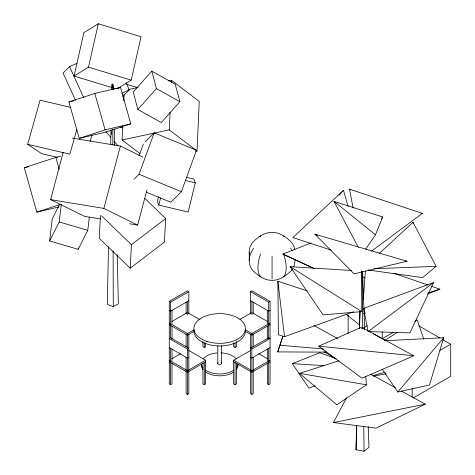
<?xml version="1.0" encoding="UTF-8"?>
<svg xmlns="http://www.w3.org/2000/svg" width="475" height="475" viewBox="0 0 475 475"><rect width="100%" height="100%" fill="white"/><g stroke="black" fill="none" stroke-linecap="round" stroke-linejoin="round"><path stroke-width="0.71" d="M111.334 134.455L111.382 131.486M112.058 89.193L112.13 84.74M108.526 246.81L107.297 304.558L113.27 306.523L118.352 303.852L117.23 254.98M110.693 144.637L111.008 129.829M111.857 89.852L111.981 83.927M368.214 426.592L368.968 447.296L364.058 451.25L356.03 449.772L356.731 425.333M359.533 328.32L360.026 311.285M356.553 425.624L356.03 449.772M359.456 328.451L359.961 311.386M139.792 153.443L122.081 139.977L122.704 125.917M123.821 100.765L124.117 94.103M168.631 80.928L171.493 80.317L199.245 101.413L197.042 150.979L169.29 129.889L170.08 112.13M171.392 82.537L171.493 80.317M100.462 215.525L99.251 238.313L130.192 268.215L164.439 242.06L165.686 218.536L144.887 198.431M130.192 268.215L131.438 244.696L101.567 215.822M363.333 299.761L365.388 270.964M89.33 217.134L87.774 230.333L78.191 249.322L49.626 240.962L52.214 218.957L59.482 204.553M49.626 240.962L59.209 221.973L61.281 204.369M78.191 249.322L78.363 247.855M115.407 88.611L74.058 76.059L83.879 32.65L98.301 23.75L141.051 36.729L131.225 80.133L117.432 88.647M74.058 76.059L88.475 67.159L98.301 23.75M158.436 197.018L157.391 201.287L158.81 205.111L188.165 212.016L195.29 182.822L193.877 179.004L186.717 177.317M158.81 205.111L160.55 197.986M100.462 218.951L84.425 216.303L50.641 199.631L63.175 152.309M146.941 189.953L137.637 225.085L103.853 208.412L120.377 146.033L72.265 138.094M57.416 157.35L41.681 153.662L27.663 144.317L40.084 100.195L70.84 107.392M76.879 129.289L69.867 154.197L27.663 144.317M90.09 141.479L91.895 135.078M326.812 352.141L277.727 351.904L282.779 336.258M385.302 340.706L443.697 337.737L429.483 385.023L397.836 391.988L382.304 369.354M277.727 351.904L282.886 336.561M139.074 155.824L143.355 144.085M134.021 179.289L139.044 174.26L154.161 132.828L196.496 150.254L181.379 191.686L170.822 202.255L146.247 192.132M365.643 249.298L375.493 234.798L382.66 216.944L334.014 201.4L358.328 247.398M433.598 282.554L409.967 332.88L368.089 331.586L363.678 308.406L433.598 282.554L368.089 331.586M401.262 390.967L425.291 404.172L376.004 428.123L333.444 422.548L346.512 397.824M381.597 218.886L382.66 216.944M397.836 391.988L443.697 337.737M151.81 71.102L133.243 92.002L137.869 109.482L161.286 122.603L179.853 101.703L175.227 84.218L151.81 71.102L156.441 88.582L179.853 101.703M137.869 109.482L156.441 88.582M339.073 195.231L341.519 192.494M342.499 191.401L343.478 190.303L348.151 206.512M145.113 141.888L154.161 132.828M76.956 63.371L69.582 66.619L63.044 72.99L75.489 100.302M122.758 96.3L129.301 89.929L125.958 82.603M343.478 190.303L292.879 237.571L331.117 250.082M379.584 253.199L413.03 222.252L436.139 266.356L422.59 277.62L368.202 269.996M294.684 249.393A24.011 18.644 -29.4 0 0 290.546 241.371C285.35 236.491 279.484 232.382 272.068 232.352C264.652 232.382 258.786 236.491 253.597 241.371A24.011 18.644 29.4 0 0 249.357 254.143M253.597 248.306A24.011 18.644 -29.4 0 0 253.597 271.35C258.786 276.236 264.652 280.345 272.068 280.369C279.484 280.345 285.35 276.236 290.546 271.35A24.011 18.644 29.4 0 0 292.416 269.082M367.133 325.565L363.696 328.296L362.55 327.376M131.438 244.696L165.686 218.536M371.497 251.162L422.382 213.382L349.499 189.175L353.162 208.121M365.78 376.794L366.391 384.78L336.87 404.795L299.523 373.362L338.723 360.863M384.489 340.527L397.438 332.328M414.711 321.391L417.175 319.829L423.848 339.251M171.998 363.114L171.998 383.848L170.632 384.631L169.272 383.848L169.272 301.364L187.465 290.86L188.83 291.65L188.83 313.993M169.272 301.364L170.632 302.153L188.83 291.65M188.83 300.669L170.632 311.173L169.272 310.389M171.778 321.575L186.835 312.883M250.503 313.993L250.503 291.65L251.869 290.86L270.061 301.364L270.061 383.848L268.696 384.631L267.336 383.848L267.336 363.114M169.272 323.024L187.465 333.533L193.735 329.905M193.735 331.485L187.465 335.107L169.272 324.603M187.465 349.054L188.83 348.264L170.632 337.761L169.272 338.55L187.465 349.054L187.465 394.351L188.83 393.561L188.83 333.984M250.503 291.65L268.696 302.153L270.061 301.364M171.778 358.762L180.559 353.691M239.946 319.402L251.239 312.883M202.926 341.513L202.926 346.661L204.292 347.451L205.657 346.661L205.657 342.986M188.83 357.289L187.465 358.073L169.272 347.569M270.061 310.389L268.696 311.173L250.503 300.669M202.926 363.256L202.926 383.848L204.292 384.631L205.657 383.848L205.657 360.21L187.465 370.714L169.272 360.21M245.593 329.905L251.869 333.533L270.061 323.024M205.657 361.784L187.465 372.287L169.272 361.784M270.061 324.603L251.869 335.107L245.593 331.485M233.676 342.986L233.676 346.661L235.042 347.451L236.402 346.661L236.402 341.513M251.869 349.054L270.061 338.55L268.696 337.761L250.503 348.264L251.869 349.054L251.869 394.351L253.234 393.561L253.234 357.289M236.402 363.256L236.402 383.848L235.042 384.631L233.676 383.848L233.676 360.21L250.616 350.431M270.061 347.569L251.869 358.073L250.503 357.289M270.061 360.21L251.869 370.714L233.676 360.21M270.061 361.784L251.869 372.287L233.676 361.784M382.114 338.746L393.033 332.441M439.785 350.532L450.704 344.233L450.704 376.337L413.452 397.842M362.704 327.928L413.838 355.787L361.962 378.189L318.701 346.192L360.757 327.524M121.927 93.171L129.301 89.929M314.361 268.666L282.892 254.095L311.006 242.957M315.02 385.801L308.91 388.111L292.297 363.63L319.823 352.759L336.104 358.684M427.458 293.995L439.868 289.192L431.496 286.294M307.254 290.896L277.869 281.253L278.409 334.78L284.519 336.692L353.543 311.784M68.94 101.947L94.822 93.456L120.502 87.43L130.779 123.85L104.904 132.347L79.224 138.368L68.94 101.947L73.934 100.777M116.998 88.582L120.502 87.43M79.224 138.368L105.106 129.871L130.779 123.85M58.876 206.958L36.83 212.135L24.296 167.74L55.842 157.385L60.818 156.216M36.83 212.135L60.663 204.309M363.743 313.34L365.156 312.894M427.886 292.992L439.868 289.192M372.507 375.66L385.142 372.305M363.749 313.417L365.156 313.049M406.986 261.232L354.101 273.861L314.878 234.175L406.986 261.232L405.519 261.06M24.296 167.74L28.559 166.737M128.571 89.49L137.869 87.501M122.081 139.977L169.29 129.889M195.611 151.287L197.042 150.979M333.444 422.548L425.291 404.172M373.38 376.117L386.288 373.801M361.736 271.136L361.79 311.612L323.119 314.872L290.13 266.659L351.506 270.495M420.921 213.459L422.382 213.382M374.134 268.719L436.139 266.356M292.297 363.63L324.128 365.661M279.686 345.212L323.386 348.953M318.701 346.192L413.838 355.787M50.641 199.631L103.853 208.412M129.622 223.761L137.637 225.085M299.523 373.362L366.391 384.78M185.268 180.464L195.29 182.822M126.902 84.455L138.047 87.715M120.306 127.074L123.09 127.888M59.209 221.973L87.774 230.333M88.475 67.159L131.225 80.133M393.822 273.244L428.005 285.083M139.044 174.26L181.379 191.686M282.892 254.095L312.099 267.532M314.878 234.175L317.537 235.422M120.377 146.033L142.898 157.154M363.678 308.406L364.96 309.082M373.463 333.794L385.077 340.195M313.957 325.529L337.689 338.574M370.732 374.193L395.414 387.754M362.449 276.527L364.996 278M418.701 325.749L439.826 337.951M443.027 339.797L450.704 344.233M323.885 351.696L334.727 357.954M252.498 312.883L267.556 321.575M188.088 312.883L200.011 319.764M258.768 353.691L267.556 358.762M188.717 350.431L205.657 360.21M251.869 394.351L250.503 393.561L250.503 333.984M187.465 394.351L186.099 393.561L186.099 357.289M349.499 189.175L350.77 189.923M290.13 266.659L361.79 311.612M345.96 314.04L359.694 325.078M334.014 201.4L375.493 234.798M105.937 131.741L110.74 137.364M114.101 141.295L117.942 145.789M69.582 66.619L83.849 97.921M94.822 93.456L105.106 129.871M55.842 157.385L59.221 169.361M413.03 222.252L413.28 223.713M277.869 281.253L284.519 336.692M362.579 271.267L364.699 329.697M113.335 84.675L113.454 89.858M114.35 129.099L114.724 145.392M362.039 271.296L362.686 329.056M363.773 426.069L364.058 451.25M361.422 327.228L361.439 328.682M112.706 83.986L112.718 89.181M112.818 129.236L112.86 144.816M113.127 250.889L113.27 306.523M412.169 388.366L412.169 397.124M382.209 332.037L382.209 338.651M348.116 314.973L348.116 333.349M272.068 256.055L272.068 279.098M268.696 302.153L268.696 338.562M268.696 348.359L268.696 384.631M267.336 310.389L267.336 323.713M267.336 325.933L267.336 339.257M267.336 349.048L267.336 360.893M253.234 302.147L253.234 313.993M253.234 333.984L253.234 346.821M251.869 301.459L251.869 314.782M251.869 333.533L251.869 347.605M249.232 252.077L249.232 260.644M235.042 343.039L235.042 347.451M235.042 362.573L235.042 384.631M221.546 345.776L221.546 363.375M217.787 345.788L217.787 363.393M204.292 343.039L204.292 347.451M204.292 362.573L204.292 384.631M187.465 301.459L187.465 314.782M187.465 333.533L187.465 347.605M186.099 302.147L186.099 313.993M186.099 333.984L186.099 346.821M171.998 310.389L171.998 323.713M171.998 325.933L171.998 339.257M171.998 349.048L171.998 360.893M170.632 302.153L170.632 337.826M170.632 348.359L170.632 384.631M259.849 236.841A24.011 11.525 67.2 0 1 260.65 235.766M283.486 253.911A24.011 11.525 67.2 0 1 283.486 276.961M290.546 248.306A24.011 18.644 29.4 0 1 292.077 250.663M294.85 259.279A24.011 18.644 29.4 0 1 293.788 266.493M283.486 235.766A24.011 11.525 -67.2 0 1 284.288 236.841M260.65 276.961A24.011 11.525 -67.2 0 1 260.65 253.911M221.077 362.668A1.882 1.087 0 0 1 220.976 364.165A1.882 1.087 0 0 1 218.375 364.177A1.882 1.087 0 0 1 218.233 362.68M237.916 364.165A18.299 10.569 0 0 1 236.295 367.798M233.468 370.328A18.299 10.569 0 0 1 205.806 370.286M202.997 367.751A18.299 10.569 0 0 1 201.406 364.111M203.039 358.969A18.299 10.569 0 0 1 217.111 352.925M221.018 352.848A18.299 10.569 0 0 1 236.336 359.023M237.922 364.527A18.299 10.569 0 0 1 236.295 369.669M233.468 372.192A18.299 10.569 0 0 1 205.806 372.151M202.997 369.615A18.299 10.569 0 0 1 201.412 364.473M245.338 330.089A25.733 14.856 0 0 1 219.598 345.966A25.733 14.856 0 0 1 194.008 330.018M206.744 341.335A25.733 14.856 0 0 0 245.397 328.528A25.733 14.856 0 0 0 206.857 315.602A25.733 14.856 0 0 0 206.744 341.335"/></g></svg>
